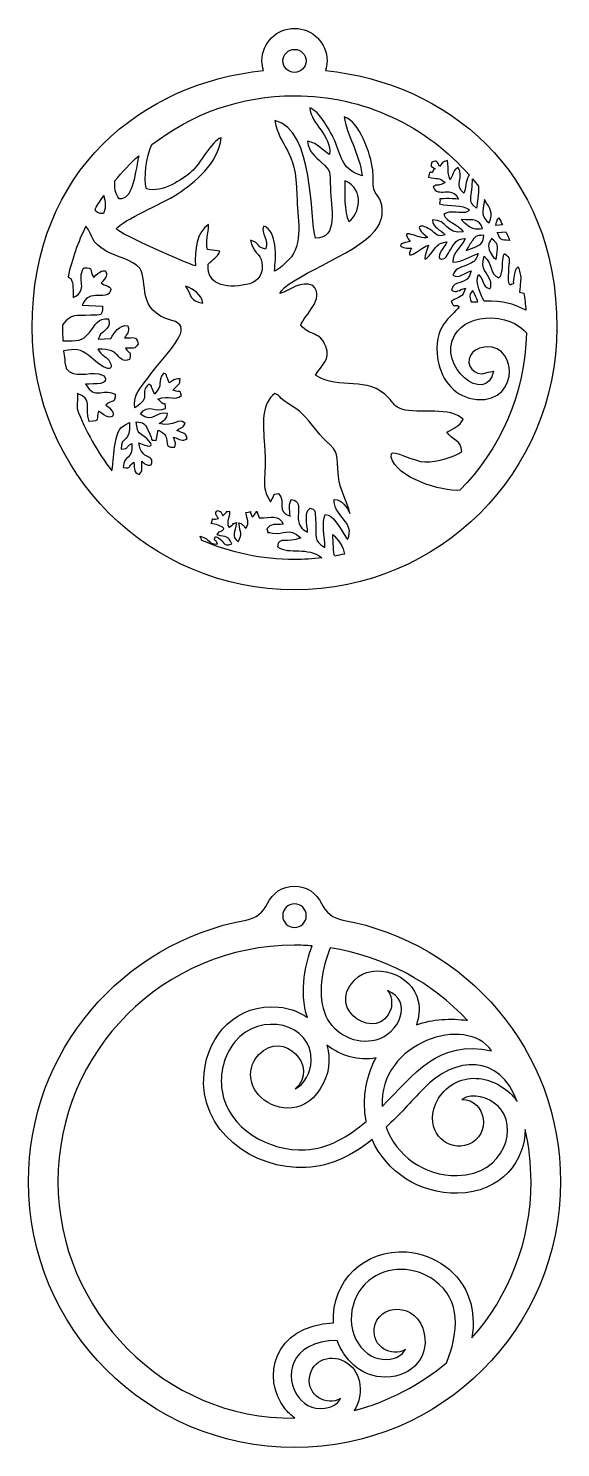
# Model space of a CAD drawing. Header units: centimetres. Extents: x -1 to 124, y -94 to 8.
# Drawn here: x 75.88 to 85.35, y -63.41 to -38.13 of the extents above; entities that cross this region are included whole.
import ezdxf

# ---------------------------------------------------------------- set-up
doc = ezdxf.new("R2010")
doc.units = ezdxf.units.CM
doc.header["$MEASUREMENT"] = 0
doc.layers.add('layer 1', color=7, linetype='Continuous')

msp = doc.modelspace()

# ---------------------------------------------------------------- linework, layer by layer
at = {"layer": 'layer 1', "color": 250}
for points, knots in [([(80.61603, -48.13135), (83.19585, -48.13135), (85.28722, -46.03998), (85.28722, -43.46016), (85.28722, -43.46016), (85.28722, -40.63083), (83.30617, -39.10546), (81.16865, -38.88179), (81.16865, -38.88179), (81.18551, -38.82749), (81.19461, -38.76977), (81.19461, -38.70993), (81.19461, -38.70993), (81.19461, -38.39039), (80.93557, -38.13135), (80.61603, -38.13135), (80.61603, -38.13135), (80.29649, -38.13135), (80.03745, -38.39039), (80.03745, -38.70993), (80.03745, -38.70993), (80.03745, -38.76977), (80.04655, -38.82749), (80.06341, -38.88179), (80.06341, -38.88179), (77.92592, -39.10522), (75.94484, -40.63083), (75.94484, -43.46016), (75.94484, -43.46016), (75.94484, -46.03998), (78.0362, -48.13135), (80.61603, -48.13135)], [0, 0, 0, 0, 0.11111111, 0.11111111, 0.11111111, 0.11111111, 0.22222222, 0.22222222, 0.22222222, 0.22222222, 0.33333333, 0.33333333, 0.33333333, 0.33333333, 0.44444444, 0.44444444, 0.44444444, 0.44444444, 0.55555556, 0.55555556, 0.55555556, 0.55555556, 0.66666667, 0.66666667, 0.66666667, 0.66666667, 0.77777778, 0.77777778, 0.77777778, 0.77777778, 1, 1, 1, 1]), ([(80.61603, -38.91511), (80.72935, -38.91511), (80.82121, -38.82325), (80.82121, -38.70993), (80.82121, -38.70993), (80.82121, -38.59661), (80.72935, -38.50475), (80.61603, -38.50475), (80.61603, -38.50475), (80.50271, -38.50475), (80.41085, -38.59661), (80.41085, -38.70993), (80.41085, -38.70993), (80.41085, -38.82325), (80.50271, -38.91511), (80.61603, -38.91511)], [0, 0, 0, 0, 0.2, 0.2, 0.2, 0.2, 0.4, 0.4, 0.4, 0.4, 0.6, 0.6, 0.6, 0.6, 1, 1, 1, 1]), ([(83.5597, -46.3573), (84.2731, -45.63258), (84.72092, -44.64564), (84.74531, -43.55417), (84.74531, -43.55417), (84.64962, -43.45146), (84.47352, -43.30423), (84.12183, -43.28844), (84.12183, -43.28844), (83.83138, -43.27544), (83.5853, -43.39949), (83.47164, -43.58979), (83.47164, -43.58979), (83.1373, -44.14966), (84.03252, -44.85804), (84.15954, -44.23765), (84.15954, -44.23765), (84.00697, -44.25276), (83.96218, -44.324), (83.83045, -44.24649), (83.83045, -44.24649), (83.64672, -44.1384), (83.70561, -43.89162), (83.90901, -43.82809), (83.90901, -43.82809), (84.57731, -43.61932), (84.6757, -44.80531), (83.8606, -44.74018), (83.8606, -44.74018), (83.48843, -44.71046), (83.22929, -44.40517), (83.17029, -44.04138), (83.17029, -44.04138), (83.0675, -43.40782), (83.40987, -43.29195), (83.54927, -43.08333), (83.54927, -43.08333), (83.44469, -43.02678), (83.46756, -43.13973), (83.40749, -42.99348), (83.40749, -42.99348), (83.54437, -42.88905), (83.60828, -42.95118), (83.65712, -42.75713), (83.65712, -42.75713), (83.53537, -42.78603), (83.51114, -42.85345), (83.41298, -42.79109), (83.41298, -42.79109), (83.45404, -42.57733), (83.70484, -42.74178), (83.76197, -42.4488), (83.76197, -42.4488), (83.62043, -42.49227), (83.555, -42.59186), (83.4369, -42.52728), (83.4369, -42.52728), (83.46401, -42.41425), (83.56419, -42.39871), (83.6789, -42.34636), (83.6789, -42.34636), (83.83204, -42.27652), (83.82916, -42.29623), (83.88253, -42.14168), (83.88253, -42.14168), (83.7305, -42.18897), (83.61143, -42.29985), (83.4348, -42.29468), (83.4348, -42.29468), (83.43394, -42.11344), (83.59364, -42.00917), (83.65498, -41.87546), (83.65498, -41.87546), (83.485, -41.885), (83.47332, -41.94682), (83.39713, -42.06413), (83.39713, -42.06413), (83.33337, -42.16225), (83.30345, -42.27679), (83.19712, -42.23169), (83.19712, -42.23169), (83.16125, -42.14114), (83.27794, -42.04282), (83.32897, -41.93314), (83.32897, -41.93314), (83.21843, -41.94605), (83.16229, -41.98771), (83.12737, -42.03539), (83.12737, -42.03539), (82.92841, -42.30697), (82.87977, -42.32094), (83.00323, -41.99009), (83.00323, -41.99009), (82.90946, -42.00374), (82.54123, -42.34126), (82.699, -42.04761), (82.699, -42.04761), (82.45626, -42.04389), (82.42034, -41.96878), (82.67321, -41.92535), (82.67321, -41.92535), (82.46528, -41.63536), (82.83125, -41.90568), (82.98941, -41.85388), (82.98941, -41.85388), (82.70042, -41.62682), (82.88103, -41.59374), (83.06668, -41.7382), (83.06668, -41.7382), (83.16281, -41.81298), (83.15206, -41.84437), (83.29929, -41.8085), (83.29929, -41.8085), (83.20312, -41.70268), (83.08234, -41.6899), (83.07241, -41.53901), (83.07241, -41.53901), (83.3479, -41.53768), (83.29956, -41.80293), (83.62078, -41.75433), (83.62078, -41.75433), (83.52952, -41.60776), (83.32503, -41.59556), (83.27397, -41.44323), (83.27397, -41.44323), (83.3523, -41.39415), (83.3773, -41.39836), (83.49677, -41.40596), (83.49677, -41.40596), (83.60123, -41.41258), (83.66873, -41.4289), (83.73175, -41.36502), (83.73175, -41.36502), (83.60147, -41.25292), (83.3856, -41.31329), (83.19666, -41.25572), (83.19666, -41.25572), (83.23838, -41.13058), (83.12682, -41.18098), (83.32838, -41.15862), (83.32838, -41.15862), (83.34124, -41.15722), (83.50008, -41.1719), (83.53661, -41.17245), (83.53661, -41.17245), (83.41972, -40.91608), (83.16351, -41.15976), (83.08409, -40.95578), (83.08409, -40.95578), (83.17792, -40.89104), (83.13527, -40.94164), (83.22677, -40.91086), (83.22677, -40.91086), (83.22677, -40.91086), (83.30054, -40.87842), (83.30054, -40.87842), (83.30054, -40.87842), (83.17621, -40.77119), (83.16297, -40.82397), (83.00335, -40.78389), (83.00335, -40.78389), (83.02275, -40.59638), (83.05726, -40.77341), (83.09207, -40.64908), (83.09207, -40.64908), (83.09613, -40.63467), (83.1103, -40.63837), (83.11848, -40.63179), (83.11848, -40.63179), (83.03256, -40.57967), (83.03669, -40.59245), (83.06236, -40.51174), (83.06236, -40.51174), (83.16351, -40.4761), (83.15541, -40.50618), (83.19701, -40.59319), (83.19701, -40.59319), (83.24191, -40.53301), (83.24803, -40.49975), (83.33863, -40.48479), (83.33863, -40.48479), (83.36882, -40.68102), (83.3192, -40.6601), (83.38716, -40.82677), (83.38716, -40.82677), (83.45887, -40.7013), (83.4462, -40.64484), (83.53018, -40.6106), (83.53018, -40.6106), (83.64244, -40.77991), (83.448, -40.92391), (83.62912, -41.06884), (83.62912, -41.06884), (83.67874, -40.97821), (83.65506, -40.8561), (83.71508, -40.7655), (83.71508, -40.7655), (83.71508, -40.7655), (83.73089, -40.74762), (83.73089, -40.74762), (83.73089, -40.74762), (82.97367, -39.87882), (81.85901, -39.32969), (80.61603, -39.32969), (80.61603, -39.32969), (79.65904, -39.32969), (78.77812, -39.65524), (78.07784, -40.20153), (78.07784, -40.20153), (77.97971, -40.41243), (77.9269, -40.80046), (77.97984, -40.98884), (77.97984, -40.98884), (78.26961, -41.07316), (78.62359, -40.8177), (78.78274, -40.68137), (78.78274, -40.68137), (78.93091, -40.55447), (79.14349, -40.1314), (79.30923, -40.08155), (79.30923, -40.08155), (79.2674, -40.53473), (78.81605, -40.89361), (78.54539, -41.07153), (78.54539, -41.07153), (78.22405, -41.28275), (77.58138, -41.52818), (77.44018, -41.70283), (77.44018, -41.70283), (77.52778, -41.79744), (78.66103, -42.30219), (78.85149, -42.36156), (78.85149, -42.36156), (78.83805, -42.08298), (78.87455, -41.75004), (79.08605, -41.62548), (79.08605, -41.62548), (79.08215, -41.7805), (79.03027, -41.93872), (79.06704, -42.06639), (79.06704, -42.06639), (79.06704, -42.06639), (79.28854, -42.09856), (79.28854, -42.09856), (79.28854, -42.09856), (79.22934, -42.22854), (79.16796, -42.22904), (79.08169, -42.32942), (79.08169, -42.32942), (79.04308, -42.73995), (79.46686, -42.77099), (79.82236, -42.67805), (79.82236, -42.67805), (79.96865, -42.63981), (80.06941, -42.48682), (80.03716, -42.3011), (80.03716, -42.3011), (80.01009, -42.1453), (79.86224, -42.1074), (79.83521, -41.90521), (79.83521, -41.90521), (80.01843, -41.95452), (79.91712, -42.02082), (80.10053, -42.06179), (80.10053, -42.06179), (80.17548, -41.89497), (80.00573, -41.78319), (80.06754, -41.65204), (80.06754, -41.65204), (80.31258, -41.73115), (80.28753, -42.21915), (80.25781, -42.45768), (80.25781, -42.45768), (80.36395, -42.41094), (80.43734, -42.32467), (80.51539, -42.24949), (80.51539, -42.24949), (80.7862, -41.98865), (80.6655, -41.48338), (80.65942, -41.10897), (80.65942, -41.10897), (80.6454, -40.24342), (80.35414, -40.27668), (80.26693, -39.77454), (80.26693, -39.77454), (80.97687, -39.9446), (80.87996, -41.51042), (80.98972, -41.86611), (80.98972, -41.86611), (81.40649, -41.88305), (81.2642, -41.30913), (81.25504, -40.97665), (81.25504, -40.97665), (81.24663, -40.67051), (81.27164, -40.68133), (81.0927, -40.51249), (81.0927, -40.51249), (80.98524, -40.4111), (80.87704, -40.34519), (80.84743, -40.14223), (80.84743, -40.14223), (81.0444, -40.17444), (81.09921, -40.30625), (81.24161, -40.37648), (81.24161, -40.37648), (81.27269, -40.02082), (80.92148, -39.86175), (80.8869, -39.5449), (80.8869, -39.5449), (81.05469, -39.60616), (81.25715, -39.94701), (81.34471, -40.16206), (81.34471, -40.16206), (81.46113, -40.4481), (81.46194, -40.64301), (81.81978, -40.75857), (81.81978, -40.75857), (81.77854, -40.36031), (81.53486, -40.02129), (81.50289, -39.70802), (81.50289, -39.70802), (81.7739, -39.7842), (81.97441, -40.37308), (82.00888, -40.65017), (82.00888, -40.65017), (82.02349, -40.76749), (82.00218, -40.89941), (82.03027, -40.99558), (82.03027, -40.99558), (82.05492, -41.07995), (82.11249, -41.11574), (82.1468, -41.20712), (82.1468, -41.20712), (82.22201, -41.40732), (82.16036, -41.59708), (82.04826, -41.73773), (82.04826, -41.73773), (81.71996, -42.14982), (80.44349, -42.58972), (80.35301, -42.85505), (80.35301, -42.85505), (80.55508, -42.7953), (80.72346, -42.61562), (80.94166, -42.70953), (80.94166, -42.70953), (81.17134, -42.94498), (80.79178, -43.23216), (80.72794, -43.41767), (80.72794, -43.41767), (80.90029, -43.62777), (81.06505, -43.51193), (81.17255, -43.79942), (81.17255, -43.79942), (81.26217, -44.03904), (81.09816, -44.11686), (80.99034, -44.30807), (80.99034, -44.30807), (81.42873, -44.58804), (81.90995, -44.29853), (82.29797, -44.7156), (82.29797, -44.7156), (82.38323, -44.80725), (82.39312, -44.87245), (82.52769, -44.91456), (82.52769, -44.91456), (82.82644, -45.00804), (83.41178, -44.85325), (83.61603, -45.09954), (83.61603, -45.09954), (83.55582, -45.20785), (83.451, -45.26012), (83.33052, -45.31956), (83.33052, -45.31956), (83.43071, -45.48105), (83.58783, -45.45619), (83.59434, -45.66781), (83.59434, -45.66781), (83.47032, -45.76043), (83.15191, -45.85562), (82.93815, -45.8527), (82.93815, -45.8527), (82.75458, -45.85021), (82.34794, -45.6215), (82.34081, -45.70995), (82.34081, -45.70995), (82.34081, -45.70995), (82.33961, -45.76694), (82.33961, -45.76694), (82.33961, -45.76694), (82.41482, -46.13108), (83.23841, -46.38551), (83.5597, -46.3573)], [0, 0, 0, 0, 0.01010101, 0.01010101, 0.01010101, 0.01010101, 0.02020202, 0.02020202, 0.02020202, 0.02020202, 0.03030303, 0.03030303, 0.03030303, 0.03030303, 0.04040404, 0.04040404, 0.04040404, 0.04040404, 0.05050505, 0.05050505, 0.05050505, 0.05050505, 0.06060606, 0.06060606, 0.06060606, 0.06060606, 0.07070707, 0.07070707, 0.07070707, 0.07070707, 0.08080808, 0.08080808, 0.08080808, 0.08080808, 0.09090909, 0.09090909, 0.09090909, 0.09090909, 0.1010101, 0.1010101, 0.1010101, 0.1010101, 0.11111111, 0.11111111, 0.11111111, 0.11111111, 0.12121212, 0.12121212, 0.12121212, 0.12121212, 0.13131313, 0.13131313, 0.13131313, 0.13131313, 0.14141414, 0.14141414, 0.14141414, 0.14141414, 0.15151515, 0.15151515, 0.15151515, 0.15151515, 0.16161616, 0.16161616, 0.16161616, 0.16161616, 0.17171717, 0.17171717, 0.17171717, 0.17171717, 0.18181818, 0.18181818, 0.18181818, 0.18181818, 0.19191919, 0.19191919, 0.19191919, 0.19191919, 0.2020202, 0.2020202, 0.2020202, 0.2020202, 0.21212121, 0.21212121, 0.21212121, 0.21212121, 0.22222222, 0.22222222, 0.22222222, 0.22222222, 0.23232323, 0.23232323, 0.23232323, 0.23232323, 0.24242424, 0.24242424, 0.24242424, 0.24242424, 0.25252525, 0.25252525, 0.25252525, 0.25252525, 0.26262626, 0.26262626, 0.26262626, 0.26262626, 0.27272727, 0.27272727, 0.27272727, 0.27272727, 0.28282828, 0.28282828, 0.28282828, 0.28282828, 0.29292929, 0.29292929, 0.29292929, 0.29292929, 0.3030303, 0.3030303, 0.3030303, 0.3030303, 0.31313131, 0.31313131, 0.31313131, 0.31313131, 0.32323232, 0.32323232, 0.32323232, 0.32323232, 0.33333333, 0.33333333, 0.33333333, 0.33333333, 0.34343434, 0.34343434, 0.34343434, 0.34343434, 0.35353535, 0.35353535, 0.35353535, 0.35353535, 0.36363636, 0.36363636, 0.36363636, 0.36363636, 0.37373737, 0.37373737, 0.37373737, 0.37373737, 0.38383838, 0.38383838, 0.38383838, 0.38383838, 0.39393939, 0.39393939, 0.39393939, 0.39393939, 0.4040404, 0.4040404, 0.4040404, 0.4040404, 0.41414141, 0.41414141, 0.41414141, 0.41414141, 0.42424242, 0.42424242, 0.42424242, 0.42424242, 0.43434343, 0.43434343, 0.43434343, 0.43434343, 0.44444444, 0.44444444, 0.44444444, 0.44444444, 0.45454545, 0.45454545, 0.45454545, 0.45454545, 0.46464646, 0.46464646, 0.46464646, 0.46464646, 0.47474747, 0.47474747, 0.47474747, 0.47474747, 0.48484848, 0.48484848, 0.48484848, 0.48484848, 0.49494949, 0.49494949, 0.49494949, 0.49494949, 0.50505051, 0.50505051, 0.50505051, 0.50505051, 0.51515152, 0.51515152, 0.51515152, 0.51515152, 0.52525253, 0.52525253, 0.52525253, 0.52525253, 0.53535354, 0.53535354, 0.53535354, 0.53535354, 0.54545455, 0.54545455, 0.54545455, 0.54545455, 0.55555556, 0.55555556, 0.55555556, 0.55555556, 0.56565657, 0.56565657, 0.56565657, 0.56565657, 0.57575758, 0.57575758, 0.57575758, 0.57575758, 0.58585859, 0.58585859, 0.58585859, 0.58585859, 0.5959596, 0.5959596, 0.5959596, 0.5959596, 0.60606061, 0.60606061, 0.60606061, 0.60606061, 0.61616162, 0.61616162, 0.61616162, 0.61616162, 0.62626263, 0.62626263, 0.62626263, 0.62626263, 0.63636364, 0.63636364, 0.63636364, 0.63636364, 0.64646465, 0.64646465, 0.64646465, 0.64646465, 0.65656566, 0.65656566, 0.65656566, 0.65656566, 0.66666667, 0.66666667, 0.66666667, 0.66666667, 0.67676768, 0.67676768, 0.67676768, 0.67676768, 0.68686869, 0.68686869, 0.68686869, 0.68686869, 0.6969697, 0.6969697, 0.6969697, 0.6969697, 0.70707071, 0.70707071, 0.70707071, 0.70707071, 0.71717172, 0.71717172, 0.71717172, 0.71717172, 0.72727273, 0.72727273, 0.72727273, 0.72727273, 0.73737374, 0.73737374, 0.73737374, 0.73737374, 0.74747475, 0.74747475, 0.74747475, 0.74747475, 0.75757576, 0.75757576, 0.75757576, 0.75757576, 0.76767677, 0.76767677, 0.76767677, 0.76767677, 0.77777778, 0.77777778, 0.77777778, 0.77777778, 0.78787879, 0.78787879, 0.78787879, 0.78787879, 0.7979798, 0.7979798, 0.7979798, 0.7979798, 0.80808081, 0.80808081, 0.80808081, 0.80808081, 0.81818182, 0.81818182, 0.81818182, 0.81818182, 0.82828283, 0.82828283, 0.82828283, 0.82828283, 0.83838384, 0.83838384, 0.83838384, 0.83838384, 0.84848485, 0.84848485, 0.84848485, 0.84848485, 0.85858586, 0.85858586, 0.85858586, 0.85858586, 0.86868687, 0.86868687, 0.86868687, 0.86868687, 0.87878788, 0.87878788, 0.87878788, 0.87878788, 0.88888889, 0.88888889, 0.88888889, 0.88888889, 0.8989899, 0.8989899, 0.8989899, 0.8989899, 0.90909091, 0.90909091, 0.90909091, 0.90909091, 0.91919192, 0.91919192, 0.91919192, 0.91919192, 0.92929293, 0.92929293, 0.92929293, 0.92929293, 0.93939394, 0.93939394, 0.93939394, 0.93939394, 0.94949495, 0.94949495, 0.94949495, 0.94949495, 0.95959596, 0.95959596, 0.95959596, 0.95959596, 0.96969697, 0.96969697, 0.96969697, 0.96969697, 0.97979798, 0.97979798, 0.97979798, 0.97979798, 1, 1, 1, 1]), ([(77.84354, -40.3985), (77.69124, -40.53653), (77.54926, -40.68576), (77.41898, -40.84493), (77.41898, -40.84493), (77.41168, -40.96542), (77.41971, -41.07124), (77.49533, -41.16914), (77.49533, -41.16914), (77.73135, -41.17804), (77.7619, -40.80562), (77.84354, -40.3985)], [0, 0, 0, 0, 0.25, 0.25, 0.25, 0.25, 0.5, 0.5, 0.5, 0.5, 1, 1, 1, 1]), ([(81.58453, -41.57208), (81.49661, -41.40658), (81.50639, -41.04684), (81.51437, -40.84609), (81.51437, -40.84609), (81.87708, -41.00216), (81.77059, -41.44351), (81.58453, -41.57208)], [0, 0, 0, 0, 0.33333333, 0.33333333, 0.33333333, 0.33333333, 1, 1, 1, 1]), ([(83.89052, -40.94266), (83.85687, -40.89894), (83.8224, -40.85588), (83.78706, -40.81358), (83.78706, -40.81358), (83.7678, -41.23855), (83.6947, -41.1788), (83.85371, -41.33557), (83.85371, -41.33557), (83.86526, -41.25499), (83.89998, -41.07355), (83.89052, -40.94266)], [0, 0, 0, 0, 0.25, 0.25, 0.25, 0.25, 0.5, 0.5, 0.5, 0.5, 1, 1, 1, 1]), ([(77.22253, -41.10525), (77.16744, -41.18449), (77.11504, -41.26573), (77.06549, -41.34888), (77.06549, -41.34888), (77.07889, -41.40148), (77.12553, -41.43695), (77.21851, -41.42559), (77.21851, -41.42559), (77.26847, -41.27772), (77.24344, -41.24111), (77.22253, -41.10525)], [0, 0, 0, 0, 0.25, 0.25, 0.25, 0.25, 0.5, 0.5, 0.5, 0.5, 1, 1, 1, 1]), ([(84.08241, -41.59615), (83.93604, -41.48565), (83.95727, -41.41145), (84.00081, -41.18013), (84.00081, -41.18013), (84.10275, -41.36042), (84.15727, -41.3894), (84.08241, -41.59615)], [0, 0, 0, 0, 0.33333333, 0.33333333, 0.33333333, 0.33333333, 1, 1, 1, 1]), ([(78.17902, -44.13474), (78.08375, -44.25046), (78.01107, -44.34967), (77.92121, -44.4696), (77.92121, -44.4696), (77.83066, -44.59045), (77.74251, -44.68565), (77.77539, -44.88679), (77.77539, -44.88679), (78.08694, -44.69894), (77.8423, -44.60872), (78.02295, -44.47042), (78.02295, -44.47042), (78.13594, -44.54325), (78.03261, -44.45966), (78.07966, -44.54695), (78.07966, -44.54695), (78.07966, -44.54695), (78.12189, -44.6442), (78.12189, -44.6442), (78.12189, -44.6442), (78.29883, -44.48448), (78.15164, -44.42192), (78.2868, -44.27158), (78.2868, -44.27158), (78.36925, -44.31321), (78.31001, -44.27259), (78.34946, -44.34714), (78.34946, -44.34714), (78.34946, -44.34714), (78.38573, -44.44681), (78.38573, -44.44681), (78.38573, -44.44681), (78.46117, -44.39765), (78.46636, -44.37187), (78.579, -44.37393), (78.579, -44.37393), (78.56793, -44.48499), (78.58561, -44.43436), (78.47029, -44.5554), (78.47029, -44.5554), (78.46717, -44.55868), (78.45927, -44.56596), (78.45447, -44.57188), (78.45447, -44.57188), (78.62009, -44.64074), (78.56205, -44.545), (78.60517, -44.67081), (78.60517, -44.67081), (78.48108, -44.77561), (78.38893, -44.65313), (78.18305, -44.73411), (78.18305, -44.73411), (78.19678, -44.74353), (78.21977, -44.76351), (78.25595, -44.79927), (78.25595, -44.79927), (78.3266, -44.8691), (78.3097, -44.74431), (78.32088, -44.90167), (78.32088, -44.90167), (78.14163, -44.98272), (78.01111, -44.80215), (77.87365, -45.0006), (77.87365, -45.0006), (78.10568, -45.17743), (78.13637, -44.94268), (78.35523, -44.99269), (78.35523, -44.99269), (78.34407, -45.08192), (78.31899, -45.09424), (78.22919, -45.15512), (78.22919, -45.15512), (78.22374, -45.15881), (78.21233, -45.16372), (78.2052, -45.16984), (78.2052, -45.16984), (78.48933, -45.23815), (78.54195, -45.04586), (78.66687, -45.16547), (78.66687, -45.16547), (78.6146, -45.27519), (78.61677, -45.21436), (78.52213, -45.2935), (78.52213, -45.2935), (78.65674, -45.35575), (78.66952, -45.32073), (78.70683, -45.43341), (78.70683, -45.43341), (78.61592, -45.49834), (78.58102, -45.45109), (78.46355, -45.40864), (78.46355, -45.40864), (78.48275, -45.50149), (78.51516, -45.50243), (78.48466, -45.59186), (78.48466, -45.59186), (78.21953, -45.6058), (78.47675, -45.40641), (78.18786, -45.28629), (78.18786, -45.28629), (78.18786, -45.28629), (78.15487, -45.4731), (78.15487, -45.4731), (78.15487, -45.4731), (78.03179, -45.44338), (78.12215, -45.52673), (78.00788, -45.27909), (78.00788, -45.27909), (77.95724, -45.16937), (77.92737, -45.15036), (77.80039, -45.13837), (77.80039, -45.13837), (77.82952, -45.3894), (77.84245, -45.30787), (77.98704, -45.43723), (77.98704, -45.43723), (78.1051, -45.54286), (78.10256, -45.63564), (77.84791, -45.51166), (77.84791, -45.51166), (77.88538, -45.85154), (78.13715, -45.69278), (78.06548, -45.90221), (78.06548, -45.90221), (77.97741, -45.92114), (77.96702, -45.89765), (77.89886, -45.84067), (77.89886, -45.84067), (77.8823, -46.00278), (77.93851, -45.98276), (77.84896, -46.07456), (77.84896, -46.07456), (77.74792, -46.02677), (77.77449, -46.00632), (77.75673, -45.85383), (77.75673, -45.85383), (77.63618, -45.94895), (77.73289, -45.96172), (77.56599, -45.95374), (77.56599, -45.95374), (77.57518, -45.70774), (77.7438, -45.84289), (77.72039, -45.52249), (77.72039, -45.52249), (77.57865, -45.6002), (77.69881, -45.61133), (77.52961, -45.62407), (77.52961, -45.62407), (77.52373, -45.37468), (77.7133, -45.51941), (77.67734, -45.15301), (77.67734, -45.15301), (77.48926, -45.23796), (77.4736, -45.28155), (77.42273, -45.52479), (77.42273, -45.52479), (77.38928, -45.68471), (77.39422, -45.84868), (77.36711, -46.01098), (77.36711, -46.01098), (77.10602, -45.6789), (76.89495, -45.30571), (76.74476, -44.90286), (76.74476, -44.90286), (76.74736, -44.81353), (76.7553, -44.71496), (76.7549, -44.63162), (76.7549, -44.63162), (77.03463, -44.74291), (76.87003, -44.85379), (76.96044, -45.13116), (76.96044, -45.13116), (77.18284, -45.12419), (77.06973, -45.09957), (77.12671, -44.94556), (77.12671, -44.94556), (77.4128, -45.18733), (77.47313, -44.96597), (77.25505, -44.83958), (77.25505, -44.83958), (77.38362, -44.72994), (77.42347, -44.83288), (77.42246, -44.64327), (77.42246, -44.64327), (77.16897, -44.53433), (77.082, -44.75685), (76.89644, -44.46812), (76.89644, -44.46812), (77.05388, -44.45639), (77.34304, -44.49507), (77.2288, -44.31816), (77.2288, -44.31816), (77.2288, -44.31816), (77.13069, -44.28069), (77.13069, -44.28069), (77.13069, -44.28069), (76.94098, -44.2537), (76.69109, -44.36849), (76.5495, -44.18788), (76.5495, -44.18788), (76.53116, -44.08484), (76.51674, -43.98043), (76.50621, -43.87489), (76.50621, -43.87489), (76.71482, -43.83711), (76.81473, -43.8365), (76.95315, -43.95955), (76.95315, -43.95955), (77.42223, -44.37651), (77.38908, -44.12162), (77.29088, -44.02238), (77.29088, -44.02238), (77.20239, -43.93298), (77.18572, -43.96371), (77.1181, -43.84441), (77.1181, -43.84441), (77.55902, -43.82431), (77.43189, -44.10697), (77.67957, -44.03063), (77.67957, -44.03063), (77.71551, -43.85781), (77.68023, -43.95273), (77.60541, -43.82685), (77.60541, -43.82685), (77.75816, -43.81695), (77.76635, -43.85774), (77.83365, -43.74746), (77.83365, -43.74746), (77.79229, -43.60215), (77.76233, -43.64452), (77.59279, -43.64425), (77.59279, -43.64425), (77.62975, -43.56417), (77.68296, -43.55026), (77.65179, -43.42648), (77.65179, -43.42648), (77.48377, -43.40171), (77.41338, -43.55641), (77.34686, -43.65301), (77.34686, -43.65301), (77.34686, -43.65301), (77.12223, -43.66719), (77.12223, -43.66719), (77.12223, -43.66719), (77.18767, -43.50337), (77.14159, -43.61979), (77.25252, -43.50149), (77.25252, -43.50149), (77.32621, -43.42294), (77.3222, -43.425), (77.30588, -43.30628), (77.30588, -43.30628), (77.11737, -43.27578), (77.06829, -43.41935), (76.96523, -43.54754), (76.96523, -43.54754), (76.82708, -43.71935), (76.75674, -43.69286), (76.49228, -43.69392), (76.49228, -43.69392), (76.48794, -43.61654), (76.48556, -43.53863), (76.48556, -43.46016), (76.48556, -43.46016), (76.48556, -43.44589), (76.48596, -43.43172), (76.4861, -43.41749), (76.4861, -43.41749), (76.4861, -43.41749), (76.4946, -43.40599), (76.4946, -43.40599), (76.4946, -43.40599), (76.64382, -43.20471), (76.72292, -43.24986), (76.98618, -43.24155), (76.98618, -43.24155), (77.1835, -43.23531), (77.19842, -43.25514), (77.19791, -43.07874), (77.19791, -43.07874), (77.19791, -43.07874), (76.83782, -43.06012), (76.83782, -43.06012), (76.83782, -43.06012), (76.88764, -42.96846), (76.90774, -42.91312), (77.03596, -42.89462), (77.03596, -42.89462), (77.13684, -42.88005), (77.29015, -42.92032), (77.33766, -42.81793), (77.33766, -42.81793), (77.38492, -42.71603), (77.23164, -42.71763), (77.17189, -42.6645), (77.17189, -42.6645), (77.36482, -42.50489), (77.25011, -42.31711), (77.04317, -42.56916), (77.04317, -42.56916), (76.93944, -42.41736), (77.06389, -42.39579), (76.86875, -42.39812), (76.86875, -42.39812), (76.71778, -42.61515), (76.97154, -42.78217), (76.6752, -42.92515), (76.6752, -42.92515), (76.67377, -42.86864), (76.67544, -42.70929), (76.66391, -42.66338), (76.66391, -42.66338), (76.64174, -42.57516), (76.63068, -42.5813), (76.58472, -42.55773), (76.58472, -42.55773), (76.65546, -42.24026), (76.7627, -41.9366), (76.90187, -41.65132), (76.90187, -41.65132), (77.04669, -41.84416), (76.96552, -41.92406), (77.266, -42.09673), (77.266, -42.09673), (77.44088, -42.19722), (77.73274, -42.25468), (77.86127, -42.40023), (77.86127, -42.40023), (78.02081, -42.65122), (77.79104, -43.1615), (78.43535, -43.3337), (78.43535, -43.3337), (78.79388, -43.42952), (78.50791, -43.73535), (78.17902, -44.13474)], [0, 0, 0, 0, 0.01176471, 0.01176471, 0.01176471, 0.01176471, 0.02352941, 0.02352941, 0.02352941, 0.02352941, 0.03529412, 0.03529412, 0.03529412, 0.03529412, 0.04705882, 0.04705882, 0.04705882, 0.04705882, 0.05882353, 0.05882353, 0.05882353, 0.05882353, 0.07058824, 0.07058824, 0.07058824, 0.07058824, 0.08235294, 0.08235294, 0.08235294, 0.08235294, 0.09411765, 0.09411765, 0.09411765, 0.09411765, 0.10588235, 0.10588235, 0.10588235, 0.10588235, 0.11764706, 0.11764706, 0.11764706, 0.11764706, 0.12941176, 0.12941176, 0.12941176, 0.12941176, 0.14117647, 0.14117647, 0.14117647, 0.14117647, 0.15294118, 0.15294118, 0.15294118, 0.15294118, 0.16470588, 0.16470588, 0.16470588, 0.16470588, 0.17647059, 0.17647059, 0.17647059, 0.17647059, 0.18823529, 0.18823529, 0.18823529, 0.18823529, 0.2, 0.2, 0.2, 0.2, 0.21176471, 0.21176471, 0.21176471, 0.21176471, 0.22352941, 0.22352941, 0.22352941, 0.22352941, 0.23529412, 0.23529412, 0.23529412, 0.23529412, 0.24705882, 0.24705882, 0.24705882, 0.24705882, 0.25882353, 0.25882353, 0.25882353, 0.25882353, 0.27058824, 0.27058824, 0.27058824, 0.27058824, 0.28235294, 0.28235294, 0.28235294, 0.28235294, 0.29411765, 0.29411765, 0.29411765, 0.29411765, 0.30588235, 0.30588235, 0.30588235, 0.30588235, 0.31764706, 0.31764706, 0.31764706, 0.31764706, 0.32941176, 0.32941176, 0.32941176, 0.32941176, 0.34117647, 0.34117647, 0.34117647, 0.34117647, 0.35294118, 0.35294118, 0.35294118, 0.35294118, 0.36470588, 0.36470588, 0.36470588, 0.36470588, 0.37647059, 0.37647059, 0.37647059, 0.37647059, 0.38823529, 0.38823529, 0.38823529, 0.38823529, 0.4, 0.4, 0.4, 0.4, 0.41176471, 0.41176471, 0.41176471, 0.41176471, 0.42352941, 0.42352941, 0.42352941, 0.42352941, 0.43529412, 0.43529412, 0.43529412, 0.43529412, 0.44705882, 0.44705882, 0.44705882, 0.44705882, 0.45882353, 0.45882353, 0.45882353, 0.45882353, 0.47058824, 0.47058824, 0.47058824, 0.47058824, 0.48235294, 0.48235294, 0.48235294, 0.48235294, 0.49411765, 0.49411765, 0.49411765, 0.49411765, 0.50588235, 0.50588235, 0.50588235, 0.50588235, 0.51764706, 0.51764706, 0.51764706, 0.51764706, 0.52941176, 0.52941176, 0.52941176, 0.52941176, 0.54117647, 0.54117647, 0.54117647, 0.54117647, 0.55294118, 0.55294118, 0.55294118, 0.55294118, 0.56470588, 0.56470588, 0.56470588, 0.56470588, 0.57647059, 0.57647059, 0.57647059, 0.57647059, 0.58823529, 0.58823529, 0.58823529, 0.58823529, 0.6, 0.6, 0.6, 0.6, 0.61176471, 0.61176471, 0.61176471, 0.61176471, 0.62352941, 0.62352941, 0.62352941, 0.62352941, 0.63529412, 0.63529412, 0.63529412, 0.63529412, 0.64705882, 0.64705882, 0.64705882, 0.64705882, 0.65882353, 0.65882353, 0.65882353, 0.65882353, 0.67058824, 0.67058824, 0.67058824, 0.67058824, 0.68235294, 0.68235294, 0.68235294, 0.68235294, 0.69411765, 0.69411765, 0.69411765, 0.69411765, 0.70588235, 0.70588235, 0.70588235, 0.70588235, 0.71764706, 0.71764706, 0.71764706, 0.71764706, 0.72941176, 0.72941176, 0.72941176, 0.72941176, 0.74117647, 0.74117647, 0.74117647, 0.74117647, 0.75294118, 0.75294118, 0.75294118, 0.75294118, 0.76470588, 0.76470588, 0.76470588, 0.76470588, 0.77647059, 0.77647059, 0.77647059, 0.77647059, 0.78823529, 0.78823529, 0.78823529, 0.78823529, 0.8, 0.8, 0.8, 0.8, 0.81176471, 0.81176471, 0.81176471, 0.81176471, 0.82352941, 0.82352941, 0.82352941, 0.82352941, 0.83529412, 0.83529412, 0.83529412, 0.83529412, 0.84705882, 0.84705882, 0.84705882, 0.84705882, 0.85882353, 0.85882353, 0.85882353, 0.85882353, 0.87058824, 0.87058824, 0.87058824, 0.87058824, 0.88235294, 0.88235294, 0.88235294, 0.88235294, 0.89411765, 0.89411765, 0.89411765, 0.89411765, 0.90588235, 0.90588235, 0.90588235, 0.90588235, 0.91764706, 0.91764706, 0.91764706, 0.91764706, 0.92941176, 0.92941176, 0.92941176, 0.92941176, 0.94117647, 0.94117647, 0.94117647, 0.94117647, 0.95294118, 0.95294118, 0.95294118, 0.95294118, 0.96470588, 0.96470588, 0.96470588, 0.96470588, 0.97647059, 0.97647059, 0.97647059, 0.97647059, 1, 1, 1, 1]), ([(83.73506, -41.66338), (83.68223, -41.62184), (83.62597, -41.58691), (83.58071, -41.5362), (83.58071, -41.5362), (83.82083, -41.54563), (83.8921, -41.51509), (83.96447, -41.69555), (83.96447, -41.69555), (83.8597, -41.70903), (83.80841, -41.70742), (83.73506, -41.66338)], [0, 0, 0, 0, 0.25, 0.25, 0.25, 0.25, 0.5, 0.5, 0.5, 0.5, 1, 1, 1, 1]), ([(84.31906, -41.62893), (84.29855, -41.58759), (84.27754, -41.54656), (84.25572, -41.50601), (84.25572, -41.50601), (84.21591, -41.53657), (84.22436, -41.54384), (84.19942, -41.64258), (84.19942, -41.64258), (84.19942, -41.64258), (84.31906, -41.62893), (84.31906, -41.62893)], [0, 0, 0, 0, 0.25, 0.25, 0.25, 0.25, 0.5, 0.5, 0.5, 0.5, 1, 1, 1, 1]), ([(83.67235, -42.08832), (83.7032, -42.03593), (83.74819, -41.95966), (83.7779, -41.91822), (83.7779, -41.91822), (83.85919, -41.80472), (83.84311, -41.83285), (83.98901, -41.81134), (83.98901, -41.81134), (83.96432, -41.97528), (83.96522, -41.97595), (83.67235, -42.08832)], [0, 0, 0, 0, 0.25, 0.25, 0.25, 0.25, 0.5, 0.5, 0.5, 0.5, 1, 1, 1, 1]), ([(84.12631, -42.16178), (84.04335, -42.03247), (84.06255, -41.96348), (84.12378, -41.87417), (84.12378, -41.87417), (84.2765, -42.00255), (84.22512, -42.00676), (84.20815, -42.24517), (84.20815, -42.24517), (84.14746, -42.19629), (84.19502, -42.26881), (84.12631, -42.16178)], [0, 0, 0, 0, 0.25, 0.25, 0.25, 0.25, 0.5, 0.5, 0.5, 0.5, 1, 1, 1, 1]), ([(84.44488, -41.90863), (84.42364, -41.85626), (84.40153, -41.80433), (84.37823, -41.75305), (84.37823, -41.75305), (84.37823, -41.75305), (84.22583, -41.76543), (84.22583, -41.76543), (84.22583, -41.76543), (84.28364, -41.89683), (84.28598, -41.90072), (84.44488, -41.90863)], [0, 0, 0, 0, 0.25, 0.25, 0.25, 0.25, 0.5, 0.5, 0.5, 0.5, 1, 1, 1, 1]), ([(84.73491, -43.14961), (84.72725, -43.04706), (84.71586, -42.94556), (84.70088, -42.84522), (84.70088, -42.84522), (84.70088, -42.84522), (84.62265, -42.82723), (84.62265, -42.82723), (84.62265, -42.82723), (84.63039, -42.67853), (84.65059, -42.61135), (84.64159, -42.53132), (84.64159, -42.53132), (84.63403, -42.49843), (84.62607, -42.46569), (84.61774, -42.4331), (84.61774, -42.4331), (84.61205, -42.41701), (84.60527, -42.39974), (84.59721, -42.38091), (84.59721, -42.38091), (84.54428, -42.43898), (84.57318, -42.38197), (84.54241, -42.47903), (84.54241, -42.47903), (84.52847, -42.523), (84.53777, -42.52638), (84.52897, -42.56448), (84.52897, -42.56448), (84.4919, -42.72487), (84.56348, -42.6388), (84.45353, -42.7003), (84.45353, -42.7003), (84.41754, -42.652), (84.43604, -42.69672), (84.41902, -42.62166), (84.41902, -42.62166), (84.41902, -42.62166), (84.42727, -42.39357), (84.42727, -42.39357), (84.42727, -42.39357), (84.44021, -42.23251), (84.46564, -42.22644), (84.35459, -42.14004), (84.35459, -42.14004), (84.30448, -42.23195), (84.33301, -42.36783), (84.30345, -42.47766), (84.30345, -42.47766), (84.27514, -42.58275), (84.28967, -42.52861), (84.25566, -42.57379), (84.25566, -42.57379), (84.08534, -42.51342), (84.16082, -42.35108), (83.98936, -42.18853), (83.98936, -42.18853), (83.92253, -42.44307), (84.04954, -42.46683), (84.09901, -42.61987), (84.09901, -42.61987), (84.11852, -42.6802), (84.11089, -42.61465), (84.11093, -42.6927), (84.11093, -42.6927), (84.11093, -42.76172), (84.11537, -42.7225), (84.09079, -42.76819), (84.09079, -42.76819), (83.92537, -42.7003), (84.02793, -42.65484), (83.89292, -42.51657), (83.89292, -42.51657), (83.81518, -42.64612), (83.9457, -42.90506), (83.99186, -42.98697), (83.99186, -42.98697), (84.36358, -42.99379), (84.47762, -43.0208), (84.73491, -43.14961)], [0, 0, 0, 0, 0.04761905, 0.04761905, 0.04761905, 0.04761905, 0.0952381, 0.0952381, 0.0952381, 0.0952381, 0.14285714, 0.14285714, 0.14285714, 0.14285714, 0.19047619, 0.19047619, 0.19047619, 0.19047619, 0.23809524, 0.23809524, 0.23809524, 0.23809524, 0.28571429, 0.28571429, 0.28571429, 0.28571429, 0.33333333, 0.33333333, 0.33333333, 0.33333333, 0.38095238, 0.38095238, 0.38095238, 0.38095238, 0.42857143, 0.42857143, 0.42857143, 0.42857143, 0.47619048, 0.47619048, 0.47619048, 0.47619048, 0.52380952, 0.52380952, 0.52380952, 0.52380952, 0.57142857, 0.57142857, 0.57142857, 0.57142857, 0.61904762, 0.61904762, 0.61904762, 0.61904762, 0.66666667, 0.66666667, 0.66666667, 0.66666667, 0.71428571, 0.71428571, 0.71428571, 0.71428571, 0.76190476, 0.76190476, 0.76190476, 0.76190476, 0.80952381, 0.80952381, 0.80952381, 0.80952381, 0.85714286, 0.85714286, 0.85714286, 0.85714286, 0.9047619, 0.9047619, 0.9047619, 0.9047619, 1, 1, 1, 1]), ([(78.98466, -43.02354), (78.74333, -42.97976), (78.78925, -42.89645), (78.67824, -42.71969), (78.67824, -42.71969), (78.8192, -42.7759), (78.96433, -42.87121), (78.98466, -43.02354)], [0, 0, 0, 0, 0.33333333, 0.33333333, 0.33333333, 0.33333333, 1, 1, 1, 1]), ([(83.76345, -43.0027), (83.72536, -42.89212), (83.72443, -42.88804), (83.78659, -42.79818), (83.78659, -42.79818), (83.82118, -42.86089), (83.8643, -42.93404), (83.87844, -43.0027), (83.87844, -43.0027), (83.87844, -43.0027), (83.76345, -43.0027), (83.76345, -43.0027)], [0, 0, 0, 0, 0.25, 0.25, 0.25, 0.25, 0.5, 0.5, 0.5, 0.5, 1, 1, 1, 1]), ([(80.08087, -45.54859), (80.05461, -45.19578), (80.02396, -44.80165), (80.26541, -44.63533), (80.26541, -44.63533), (80.38296, -44.68725), (80.2866, -44.63809), (80.38101, -44.72008), (80.38101, -44.72008), (80.52672, -44.84663), (80.62702, -44.87164), (80.7605, -45.00009), (80.7605, -45.00009), (80.89986, -45.1342), (81.03159, -45.34515), (81.17582, -45.47516), (81.17582, -45.47516), (81.43286, -45.70688), (81.34989, -45.70022), (81.39815, -46.11433), (81.39815, -46.11433), (81.42779, -46.36856), (81.55243, -46.55236), (81.60287, -46.76963), (81.60287, -46.76963), (81.54892, -46.67237), (81.46799, -46.51653), (81.32282, -46.52042), (81.32282, -46.52042), (81.29851, -46.81274), (81.71337, -46.92982), (81.55874, -47.23386), (81.55874, -47.23386), (81.38261, -46.98143), (81.31912, -46.78945), (81.16106, -46.7896), (81.16106, -46.7896), (81.09699, -46.92367), (81.1535, -47.19379), (81.1574, -47.37821), (81.1574, -47.37821), (80.93484, -47.2378), (81.01959, -47.22323), (80.988, -46.84468), (80.988, -46.84468), (80.97547, -46.69417), (80.98906, -46.71463), (80.892, -46.67307), (80.892, -46.67307), (80.78223, -46.75334), (80.84475, -46.96091), (80.8486, -47.10152), (80.8486, -47.10152), (80.49868, -46.93964), (80.85702, -46.56521), (80.5587, -46.52264), (80.5587, -46.52264), (80.50993, -46.62142), (80.53206, -46.68553), (80.53848, -46.82135), (80.53848, -46.82135), (80.27698, -46.71731), (80.47796, -46.58278), (80.33139, -46.41285), (80.33139, -46.41285), (80.19413, -46.44467), (80.28282, -46.41561), (80.21734, -46.50987), (80.21734, -46.50987), (80.21734, -46.50987), (80.18891, -46.56066), (80.18891, -46.56066), (80.18891, -46.56066), (79.99938, -46.26405), (80.12967, -46.20474), (80.08087, -45.54859)], [0, 0, 0, 0, 0.05, 0.05, 0.05, 0.05, 0.1, 0.1, 0.1, 0.1, 0.15, 0.15, 0.15, 0.15, 0.2, 0.2, 0.2, 0.2, 0.25, 0.25, 0.25, 0.25, 0.3, 0.3, 0.3, 0.3, 0.35, 0.35, 0.35, 0.35, 0.4, 0.4, 0.4, 0.4, 0.45, 0.45, 0.45, 0.45, 0.5, 0.5, 0.5, 0.5, 0.55, 0.55, 0.55, 0.55, 0.6, 0.6, 0.6, 0.6, 0.65, 0.65, 0.65, 0.65, 0.7, 0.7, 0.7, 0.7, 0.75, 0.75, 0.75, 0.75, 0.8, 0.8, 0.8, 0.8, 0.85, 0.85, 0.85, 0.85, 0.9, 0.9, 0.9, 0.9, 1, 1, 1, 1]), ([(80.61603, -47.59063), (80.77999, -47.59063), (80.94165, -47.58081), (81.10061, -47.56219), (81.10061, -47.56219), (80.84721, -47.34769), (80.52912, -47.51374), (80.31324, -47.36252), (80.31324, -47.36252), (80.3392, -47.15796), (80.47441, -47.3185), (80.73035, -47.2031), (80.73035, -47.2031), (80.49475, -47.00289), (80.43289, -47.16083), (80.23164, -47.12095), (80.23164, -47.12095), (80.05979, -47.08695), (80.17777, -47.15282), (80.12449, -47.04519), (80.12449, -47.04519), (80.19576, -46.94081), (80.27188, -46.97313), (80.41568, -46.96371), (80.41568, -46.96371), (80.33166, -46.7787), (80.20138, -46.85597), (79.98945, -46.84534), (79.98945, -46.84534), (79.98945, -46.84534), (79.94808, -46.72787), (79.94808, -46.72787), (79.94808, -46.72787), (79.91116, -46.78563), (79.91649, -46.78399), (79.86177, -46.83327), (79.86177, -46.83327), (79.79229, -46.68834), (79.89266, -46.74232), (79.75065, -46.75225), (79.75065, -46.75225), (79.77406, -46.90299), (79.81351, -46.90786), (79.75754, -47.03484), (79.75754, -47.03484), (79.67871, -46.9833), (79.77082, -47.03546), (79.70068, -46.98132), (79.70068, -46.98132), (79.66118, -46.95078), (79.70562, -46.96605), (79.62803, -46.93524), (79.62803, -46.93524), (79.64486, -47.14775), (79.69818, -47.11253), (79.61101, -47.27329), (79.61101, -47.27329), (79.48255, -47.15928), (79.55964, -47.11935), (79.58441, -46.93325), (79.58441, -46.93325), (79.41907, -46.99171), (79.60478, -46.9211), (79.48957, -46.98899), (79.48957, -46.98899), (79.46359, -47.00428), (79.45927, -47.01275), (79.46011, -47.01671), (79.46011, -47.01671), (79.45726, -47.0155), (79.45242, -47.01395), (79.44458, -47.01225), (79.44458, -47.01225), (79.39866, -46.88807), (79.46296, -46.87927), (79.45806, -46.73196), (79.45806, -46.73196), (79.34304, -46.74349), (79.44053, -46.72651), (79.38803, -46.76374), (79.38803, -46.76374), (79.38803, -46.76374), (79.34207, -46.81153), (79.34207, -46.81153), (79.34207, -46.81153), (79.26665, -46.69001), (79.3407, -46.76203), (79.24313, -46.7149), (79.24313, -46.7149), (79.18744, -46.7787), (79.21734, -46.7882), (79.26268, -46.85745), (79.26268, -46.85745), (79.09847, -46.9102), (79.19059, -46.79058), (79.13267, -46.94716), (79.13267, -46.94716), (79.21482, -46.96585), (79.30308, -46.9819), (79.35573, -47.03588), (79.35573, -47.03588), (79.33996, -47.11947), (79.28384, -47.04418), (79.24161, -47.15211), (79.24161, -47.15211), (79.40415, -47.19807), (79.4318, -47.16092), (79.50125, -47.30904), (79.50125, -47.30904), (79.33743, -47.38752), (79.3652, -47.23503), (79.21014, -47.18347), (79.21014, -47.18347), (79.1597, -47.27691), (79.21093, -47.21238), (79.24703, -47.31755), (79.24703, -47.31755), (79.03787, -47.31389), (79.15156, -47.22939), (78.93905, -47.1754), (78.93905, -47.1754), (78.94532, -47.20114), (78.95555, -47.22558), (78.96909, -47.2489), (78.96909, -47.2489), (79.47369, -47.46856), (80.03056, -47.59063), (80.61603, -47.59063)], [0, 0, 0, 0, 0.03030303, 0.03030303, 0.03030303, 0.03030303, 0.06060606, 0.06060606, 0.06060606, 0.06060606, 0.09090909, 0.09090909, 0.09090909, 0.09090909, 0.12121212, 0.12121212, 0.12121212, 0.12121212, 0.15151515, 0.15151515, 0.15151515, 0.15151515, 0.18181818, 0.18181818, 0.18181818, 0.18181818, 0.21212121, 0.21212121, 0.21212121, 0.21212121, 0.24242424, 0.24242424, 0.24242424, 0.24242424, 0.27272727, 0.27272727, 0.27272727, 0.27272727, 0.3030303, 0.3030303, 0.3030303, 0.3030303, 0.33333333, 0.33333333, 0.33333333, 0.33333333, 0.36363636, 0.36363636, 0.36363636, 0.36363636, 0.39393939, 0.39393939, 0.39393939, 0.39393939, 0.42424242, 0.42424242, 0.42424242, 0.42424242, 0.45454545, 0.45454545, 0.45454545, 0.45454545, 0.48484848, 0.48484848, 0.48484848, 0.48484848, 0.51515152, 0.51515152, 0.51515152, 0.51515152, 0.54545455, 0.54545455, 0.54545455, 0.54545455, 0.57575758, 0.57575758, 0.57575758, 0.57575758, 0.60606061, 0.60606061, 0.60606061, 0.60606061, 0.63636364, 0.63636364, 0.63636364, 0.63636364, 0.66666667, 0.66666667, 0.66666667, 0.66666667, 0.6969697, 0.6969697, 0.6969697, 0.6969697, 0.72727273, 0.72727273, 0.72727273, 0.72727273, 0.75757576, 0.75757576, 0.75757576, 0.75757576, 0.78787879, 0.78787879, 0.78787879, 0.78787879, 0.81818182, 0.81818182, 0.81818182, 0.81818182, 0.84848485, 0.84848485, 0.84848485, 0.84848485, 0.87878788, 0.87878788, 0.87878788, 0.87878788, 0.90909091, 0.90909091, 0.90909091, 0.90909091, 0.93939394, 0.93939394, 0.93939394, 0.93939394, 1, 1, 1, 1]), ([(81.33429, -47.52825), (81.39113, -47.51828), (81.4475, -47.507), (81.50351, -47.49473), (81.50351, -47.49473), (81.49551, -47.37033), (81.3803, -47.21786), (81.29719, -47.14596), (81.29719, -47.14596), (81.30054, -47.21813), (81.30354, -47.29187), (81.30806, -47.36388), (81.30806, -47.36388), (81.31321, -47.44608), (81.31919, -47.49773), (81.33429, -47.52825)], [0, 0, 0, 0, 0.2, 0.2, 0.2, 0.2, 0.4, 0.4, 0.4, 0.4, 0.6, 0.6, 0.6, 0.6, 1, 1, 1, 1]), ([(80.61603, -63.40713), (83.23212, -63.40713), (85.35288, -61.28639), (85.35288, -58.67028), (85.35288, -58.67028), (85.35288, -56.34847), (83.6823, -54.41711), (81.47764, -54.01195), (81.47764, -54.01195), (81.30367, -53.97998), (81.16833, -53.87476), (81.0945, -53.71403), (81.0945, -53.71403), (81.01161, -53.5336), (80.82955, -53.40713), (80.61603, -53.40713), (80.61603, -53.40713), (80.40253, -53.40713), (80.22046, -53.5336), (80.13757, -53.71403), (80.13757, -53.71403), (80.06374, -53.87476), (79.9284, -53.97998), (79.75444, -54.01195), (79.75444, -54.01195), (77.54977, -54.41711), (75.87919, -56.34847), (75.87919, -58.67028), (75.87919, -58.67028), (75.87919, -61.28639), (77.99995, -63.40713), (80.61603, -63.40713)], [0, 0, 0, 0, 0.11111111, 0.11111111, 0.11111111, 0.11111111, 0.22222222, 0.22222222, 0.22222222, 0.22222222, 0.33333333, 0.33333333, 0.33333333, 0.33333333, 0.44444444, 0.44444444, 0.44444444, 0.44444444, 0.55555556, 0.55555556, 0.55555556, 0.55555556, 0.66666667, 0.66666667, 0.66666667, 0.66666667, 0.77777778, 0.77777778, 0.77777778, 0.77777778, 1, 1, 1, 1]), ([(80.82656, -53.93344), (80.82656, -54.04972), (80.73231, -54.14397), (80.61603, -54.14397), (80.61603, -54.14397), (80.49977, -54.14397), (80.40551, -54.04972), (80.40551, -53.93344), (80.40551, -53.93344), (80.40551, -53.81717), (80.49977, -53.72291), (80.61603, -53.72291), (80.61603, -53.72291), (80.73231, -53.72291), (80.82656, -53.81717), (80.82656, -53.93344)], [0, 0, 0, 0, 0.2, 0.2, 0.2, 0.2, 0.4, 0.4, 0.4, 0.4, 0.6, 0.6, 0.6, 0.6, 1, 1, 1, 1]), ([(76.4055, -58.67028), (76.4055, -56.34472), (78.29047, -54.45975), (80.61603, -54.45975), (80.61603, -54.45975), (80.72188, -54.45975), (80.82678, -54.46376), (80.93066, -54.47146), (80.93066, -54.47146), (80.8685, -54.633), (80.81454, -54.82784), (80.78936, -55.03027), (80.78936, -55.03027), (80.75986, -55.26745), (80.76855, -55.51884), (80.84674, -55.74764), (80.84674, -55.74764), (80.70914, -55.64883), (80.53676, -55.58139), (80.33296, -55.56144), (80.33296, -55.56144), (79.60253, -55.48991), (79.07253, -56.04948), (79.0051, -56.73827), (79.0051, -56.73827), (78.90461, -57.7647), (79.88389, -58.46612), (80.82239, -58.41804), (80.82239, -58.41804), (81.2802, -58.39459), (81.65753, -58.19473), (81.99734, -57.92061), (81.99734, -57.92061), (82.2517, -58.49358), (82.83699, -58.88768), (83.51803, -58.87729), (83.51803, -58.87729), (84.30553, -58.86527), (84.72591, -58.27726), (84.7231, -57.73891), (84.7231, -57.73891), (84.7908, -58.0385), (84.82657, -58.3502), (84.82657, -58.67028), (84.82657, -58.67028), (84.82657, -59.73735), (84.42966, -60.71158), (83.77547, -61.45353), (83.77547, -61.45353), (83.8124, -61.21462), (83.80216, -60.98225), (83.72818, -60.75791), (83.72818, -60.75791), (83.57629, -60.2973), (83.11333, -59.95563), (82.61434, -59.92172), (82.61434, -59.92172), (81.87202, -59.87126), (81.26631, -60.43537), (81.31248, -61.18539), (81.31248, -61.18539), (80.22514, -61.2289), (80.02701, -62.17809), (80.44409, -62.71109), (80.44409, -62.71109), (80.49472, -62.77579), (80.55366, -62.83322), (80.6199, -62.88076), (80.6199, -62.88076), (78.30364, -62.91575), (76.4055, -60.96393), (76.4055, -58.67028)], [0, 0, 0, 0, 0.05263158, 0.05263158, 0.05263158, 0.05263158, 0.10526316, 0.10526316, 0.10526316, 0.10526316, 0.15789474, 0.15789474, 0.15789474, 0.15789474, 0.21052632, 0.21052632, 0.21052632, 0.21052632, 0.26315789, 0.26315789, 0.26315789, 0.26315789, 0.31578947, 0.31578947, 0.31578947, 0.31578947, 0.36842105, 0.36842105, 0.36842105, 0.36842105, 0.42105263, 0.42105263, 0.42105263, 0.42105263, 0.47368421, 0.47368421, 0.47368421, 0.47368421, 0.52631579, 0.52631579, 0.52631579, 0.52631579, 0.57894737, 0.57894737, 0.57894737, 0.57894737, 0.63157895, 0.63157895, 0.63157895, 0.63157895, 0.68421053, 0.68421053, 0.68421053, 0.68421053, 0.73684211, 0.73684211, 0.73684211, 0.73684211, 0.78947368, 0.78947368, 0.78947368, 0.78947368, 0.84210526, 0.84210526, 0.84210526, 0.84210526, 0.89473684, 0.89473684, 0.89473684, 0.89473684, 1, 1, 1, 1]), ([(81.17517, -55.72196), (81.01574, -55.37066), (81.10441, -54.8431), (81.25333, -54.50781), (81.25333, -54.50781), (82.21146, -54.65329), (83.06345, -55.12168), (83.69494, -55.79848), (83.69494, -55.79848), (83.39769, -55.75751), (83.07535, -55.77375), (82.78486, -55.87595), (82.78486, -55.87595), (82.83432, -55.74218), (82.84955, -55.59832), (82.82027, -55.45833), (82.82027, -55.45833), (82.71596, -54.9597), (82.00992, -54.74499), (81.68818, -55.07505), (81.68818, -55.07505), (81.13844, -55.63933), (82.13865, -56.20636), (82.33121, -55.59816), (82.33121, -55.59816), (82.3595, -55.50878), (82.35069, -55.33634), (82.26888, -55.26641), (82.26888, -55.26641), (82.74521, -55.45533), (82.47563, -56.03718), (82.06819, -56.1434), (82.06819, -56.1434), (81.70765, -56.23736), (81.32075, -56.04276), (81.17517, -55.72196)], [0, 0, 0, 0, 0.1, 0.1, 0.1, 0.1, 0.2, 0.2, 0.2, 0.2, 0.3, 0.3, 0.3, 0.3, 0.4, 0.4, 0.4, 0.4, 0.5, 0.5, 0.5, 0.5, 0.6, 0.6, 0.6, 0.6, 0.7, 0.7, 0.7, 0.7, 0.8, 0.8, 0.8, 0.8, 1, 1, 1, 1]), ([(81.89384, -57.59667), (81.5728, -57.87252), (81.21884, -58.08237), (80.80636, -58.1035), (80.80636, -58.1035), (80.16521, -58.13634), (79.43116, -57.73105), (79.32581, -57.05062), (79.32581, -57.05062), (79.2788, -56.74697), (79.3613, -56.41809), (79.55295, -56.18317), (79.55295, -56.18317), (80.00501, -55.62905), (80.93832, -55.84672), (80.91507, -56.52434), (80.91507, -56.52434), (80.90852, -56.71541), (80.78873, -56.94404), (80.62554, -57.01997), (80.62554, -57.01997), (81.07714, -56.63135), (80.41147, -55.94395), (79.97954, -56.40686), (79.97954, -56.40686), (79.78221, -56.61839), (79.79173, -56.90661), (79.97212, -57.11724), (79.97212, -57.11724), (80.22244, -57.40947), (80.75422, -57.51037), (81.07481, -57.01676), (81.07481, -57.01676), (81.2321, -56.77457), (81.26654, -56.49168), (81.19399, -56.23966), (81.19399, -56.23966), (81.43553, -56.43187), (81.75644, -56.52334), (82.06757, -56.46698), (82.06757, -56.46698), (82.02749, -56.53818), (81.99223, -56.61562), (81.96273, -56.69992), (81.96273, -56.69992), (81.85324, -57.01293), (81.83717, -57.3183), (81.89384, -57.59667)], [0, 0, 0, 0, 0.07692308, 0.07692308, 0.07692308, 0.07692308, 0.15384615, 0.15384615, 0.15384615, 0.15384615, 0.23076923, 0.23076923, 0.23076923, 0.23076923, 0.30769231, 0.30769231, 0.30769231, 0.30769231, 0.38461538, 0.38461538, 0.38461538, 0.38461538, 0.46153846, 0.46153846, 0.46153846, 0.46153846, 0.53846154, 0.53846154, 0.53846154, 0.53846154, 0.61538462, 0.61538462, 0.61538462, 0.61538462, 0.69230769, 0.69230769, 0.69230769, 0.69230769, 0.76923077, 0.76923077, 0.76923077, 0.76923077, 0.84615385, 0.84615385, 0.84615385, 0.84615385, 1, 1, 1, 1]), ([(82.1746, -57.33385), (82.11774, -56.17766), (83.68831, -55.68628), (84.12429, -56.34156), (84.12429, -56.34156), (83.16994, -56.12965), (82.74489, -56.76196), (82.1746, -57.33385)], [0, 0, 0, 0, 0.33333333, 0.33333333, 0.33333333, 0.33333333, 1, 1, 1, 1]), ([(83.51432, -58.56274), (82.91523, -58.57188), (82.42822, -58.20093), (82.24806, -57.70064), (82.24806, -57.70064), (82.47683, -57.48497), (82.69225, -57.24503), (82.90948, -57.01691), (82.90948, -57.01691), (83.47976, -56.41804), (84.27582, -56.40481), (84.57765, -57.24117), (84.57765, -57.24117), (84.54257, -57.1885), (84.5012, -57.13952), (84.45315, -57.09547), (84.45315, -57.09547), (84.24285, -56.90274), (83.96715, -56.7977), (83.70021, -56.83839), (83.70021, -56.83839), (83.40864, -56.88283), (83.17199, -57.10633), (83.09639, -57.37765), (83.09639, -57.37765), (82.97436, -57.81562), (83.35725, -58.14445), (83.7087, -58.00944), (83.7087, -58.00944), (84.13635, -57.84516), (84.02561, -57.20309), (83.59458, -57.2061), (83.59458, -57.2061), (83.79902, -57.07823), (84.06401, -57.1652), (84.24098, -57.32738), (84.24098, -57.32738), (84.60738, -57.66316), (84.37475, -58.54961), (83.51432, -58.56274)], [0, 0, 0, 0, 0.09090909, 0.09090909, 0.09090909, 0.09090909, 0.18181818, 0.18181818, 0.18181818, 0.18181818, 0.27272727, 0.27272727, 0.27272727, 0.27272727, 0.36363636, 0.36363636, 0.36363636, 0.36363636, 0.45454545, 0.45454545, 0.45454545, 0.45454545, 0.54545455, 0.54545455, 0.54545455, 0.54545455, 0.63636364, 0.63636364, 0.63636364, 0.63636364, 0.72727273, 0.72727273, 0.72727273, 0.72727273, 0.81818182, 0.81818182, 0.81818182, 0.81818182, 1, 1, 1, 1]), ([(81.67639, -62.74609), (81.85449, -62.49204), (81.82023, -62.07562), (81.54993, -61.89435), (81.54993, -61.89435), (81.29443, -61.72302), (80.92188, -61.83284), (80.88219, -62.16198), (80.88219, -62.16198), (80.84428, -62.47617), (81.18397, -62.68027), (81.43762, -62.53141), (81.43762, -62.53141), (81.40266, -62.59887), (81.33951, -62.65606), (81.24288, -62.68458), (81.24288, -62.68458), (81.00469, -62.75487), (80.81042, -62.66872), (80.69203, -62.51743), (80.69203, -62.51743), (80.41775, -62.16693), (80.51635, -61.50428), (81.37698, -61.49835), (81.37698, -61.49835), (81.49868, -61.83819), (81.77915, -62.11177), (82.15138, -62.14786), (82.15138, -62.14786), (82.64239, -62.19548), (83.01929, -61.84199), (82.92708, -61.38103), (82.92708, -61.38103), (82.81042, -60.79783), (82.09072, -60.82467), (82.03463, -61.28964), (82.03463, -61.28964), (81.99671, -61.604), (82.33665, -61.80793), (82.59008, -61.65906), (82.59008, -61.65906), (82.5551, -61.72652), (82.49193, -61.78372), (82.39531, -61.81224), (82.39531, -61.81224), (82.19711, -61.87073), (82.00954, -61.82341), (81.86074, -61.68386), (81.86074, -61.68386), (81.50421, -61.34948), (81.57376, -60.73598), (81.93306, -60.43474), (81.93306, -60.43474), (82.25898, -60.16148), (82.76404, -60.17206), (83.11027, -60.43081), (83.11027, -60.43081), (83.58863, -60.78831), (83.53702, -61.35225), (83.32742, -61.88241), (83.32742, -61.88241), (83.32575, -61.88667), (83.32429, -61.89096), (83.32299, -61.89527), (83.32299, -61.89527), (82.85112, -62.29172), (82.29109, -62.58666), (81.67639, -62.74609)], [0, 0, 0, 0, 0.05555556, 0.05555556, 0.05555556, 0.05555556, 0.11111111, 0.11111111, 0.11111111, 0.11111111, 0.16666667, 0.16666667, 0.16666667, 0.16666667, 0.22222222, 0.22222222, 0.22222222, 0.22222222, 0.27777778, 0.27777778, 0.27777778, 0.27777778, 0.33333333, 0.33333333, 0.33333333, 0.33333333, 0.38888889, 0.38888889, 0.38888889, 0.38888889, 0.44444444, 0.44444444, 0.44444444, 0.44444444, 0.5, 0.5, 0.5, 0.5, 0.55555556, 0.55555556, 0.55555556, 0.55555556, 0.61111111, 0.61111111, 0.61111111, 0.61111111, 0.66666667, 0.66666667, 0.66666667, 0.66666667, 0.72222222, 0.72222222, 0.72222222, 0.72222222, 0.77777778, 0.77777778, 0.77777778, 0.77777778, 0.83333333, 0.83333333, 0.83333333, 0.83333333, 0.88888889, 0.88888889, 0.88888889, 0.88888889, 1, 1, 1, 1])]:
    msp.add_open_spline(points, degree=3, knots=knots, dxfattribs=at)

doc.saveas('drawing.dxf')
